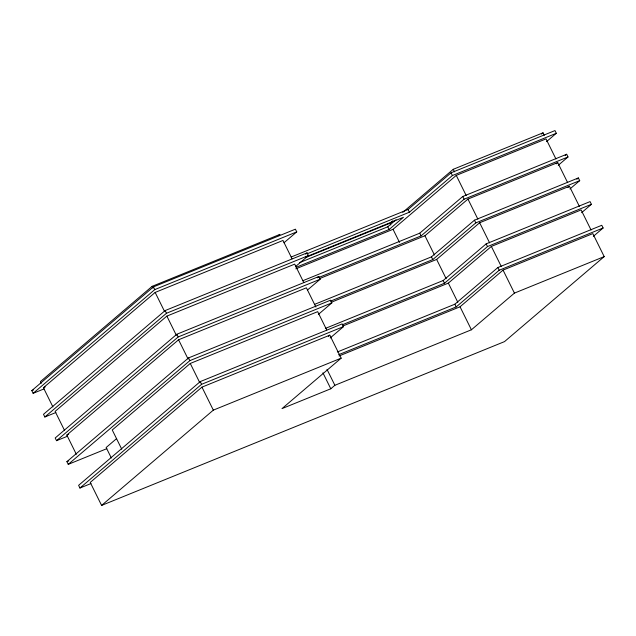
<?xml version="1.0" encoding="UTF-8"?>
<svg xmlns="http://www.w3.org/2000/svg" width="636" height="636" viewBox="0 0 636 636"><rect width="100%" height="100%" fill="white"/><g stroke="black" fill="none" stroke-linecap="round" stroke-linejoin="round"><path stroke-width="0.95" d="M278.473 235.654L279.975 234.366L152.147 286.335L40.418 381.624L41.253 383.317M44.162 388.85L33.136 393.326L31.8 390.623L153.427 286.9L295.398 229.183L296.742 231.886L283.982 242.769M33.136 393.326L154.771 289.603L296.742 231.886M52.923 406.937L43.423 387.714L155.16 292.425L282.988 240.456L292.059 258.804M295.684 266.444L308.436 255.561L307.101 252.858L165.129 310.575L43.502 414.298L44.838 417.001L55.865 412.526M44.838 417.001L166.465 313.278L308.436 255.561M303.754 282.487L294.691 264.131L166.863 316.1L55.125 411.389L64.626 430.612M307.379 290.119L320.139 279.244L318.803 276.533L176.832 334.25L55.205 437.973L56.54 440.684L67.567 436.201M56.54 440.684L178.167 336.961L320.139 279.244M76.328 454.287L66.828 435.064L178.565 339.775L306.393 287.814L315.893 307.037M305.598 254.138L307.101 252.858M106.824 448.674L68.243 464.36L66.907 461.649L188.534 357.925L330.505 300.208L331.841 302.919L318.334 314.438M68.243 464.36L189.87 360.636L331.841 302.919M326.745 330.005L317.682 311.656L190.267 363.458L112.254 429.984L121.754 449.207M116.65 438.562L106.156 447.505L111.34 457.992M317.3 277.813L318.803 276.533M330.156 338.01L343.543 326.594L342.208 323.891L200.237 381.608L78.61 485.332L79.945 488.035L90.964 483.551M305.566 257.58L389.979 223.268L392.992 220.7M402.779 212.345L453.245 169.311L543.017 132.813L544.273 135.349M79.945 488.035L201.572 384.311L343.543 326.594M299.437 262.7L387.793 226.782L396.069 219.722M291.161 257.031L408.042 209.514L451.059 172.825L554.974 130.579L556.309 133.29L546.531 141.629M604.2 256.61L514.429 293.109L471.411 329.79L334.878 385.297L330.8 388.771L282.01 408.606L341.158 358.163L329.79 335.164L201.97 387.133L90.233 482.422L101.601 505.421L504.523 341.612L604.2 256.61L592.832 233.611L503.06 270.101L460.043 306.791L339.083 355.961M296.169 267.279L389.129 229.493L403.423 217.297L305.868 256.96M307.22 253.748L409.385 212.217L452.395 175.536L556.309 133.29M295.796 268.845L393.048 229.302L456.258 175.401L546.03 138.902L555.959 159M302.863 280.707L419.744 233.189L462.762 196.5L566.676 154.262L568.012 156.965L558.233 165.304M101.601 505.421L213.33 410.133L341.158 358.163M318.922 277.423L421.088 235.892L464.097 199.211L568.012 156.965M541.506 134.101L543.017 132.813M319.431 278.655L424.943 235.757L467.961 199.076L557.724 162.578L567.662 182.675M328.303 336.436L329.79 335.164M314.566 304.382L431.447 256.865L474.464 220.183L578.378 177.937L579.714 180.64L569.936 188.979M330.625 301.098L432.782 259.567L475.8 222.886L579.714 180.64M331.133 302.331L436.646 259.432L479.655 222.751L569.427 186.261L579.364 206.35M565.173 155.542L566.676 154.262M556.214 163.865L557.724 162.578M325.346 328.43L443.149 280.54L486.166 243.858L590.081 201.612L591.416 204.315L581.638 212.663M342.327 324.781L444.485 283.243L487.502 246.561L591.416 204.315M342.963 325.958L448.348 283.115L491.358 246.426L581.129 209.936L591.067 230.033M576.876 179.217L578.378 177.937M567.916 187.548L569.427 186.261M337.319 351.994L454.851 304.215L497.869 267.533L601.783 225.287L603.119 227.99L593.34 236.338M338.662 354.705L456.187 306.926L499.204 270.236L603.119 227.99M31.8 390.623L33.636 389.876M43.423 387.714L45.267 386.966M66.828 435.064L68.664 434.316M66.907 461.649L68.744 460.909M453.245 169.311L454.502 171.847M456.258 175.401L466.188 195.498M467.961 199.076L477.89 219.174M479.655 222.751L489.593 242.849M491.358 246.426L501.295 266.524M503.06 270.101L514.429 293.109M451.059 172.825L452.395 175.536M462.762 196.5L464.097 199.211M474.464 220.183L475.8 222.886M486.166 243.858L487.502 246.561M497.869 267.533L499.204 270.236M424.943 235.757L434.444 254.98M436.646 259.432L446.146 278.655M448.348 283.115L457.848 302.339M460.043 306.791L471.411 329.79M408.042 209.514L409.385 212.217M419.744 233.189L421.088 235.892M431.447 256.865L432.782 259.567M443.149 280.54L444.485 283.243M454.851 304.215L456.187 306.926M389.979 223.268L390.814 224.961M393.048 229.302L399.519 242.411M387.793 226.782L389.129 229.493M327.007 369.373L334.878 385.297M322.929 372.847L330.8 388.771M153.427 286.9L154.771 289.603M165.129 310.575L166.465 313.278M176.832 334.25L178.167 336.961M188.534 357.925L189.87 360.636M200.237 381.608L201.572 384.311M152.147 286.335L152.99 288.029M155.16 292.425L164.66 311.648M166.863 316.1L176.363 335.323M178.565 339.775L188.065 358.998M190.267 363.458L199.768 382.681M201.97 387.133L213.33 410.133"/></g></svg>
